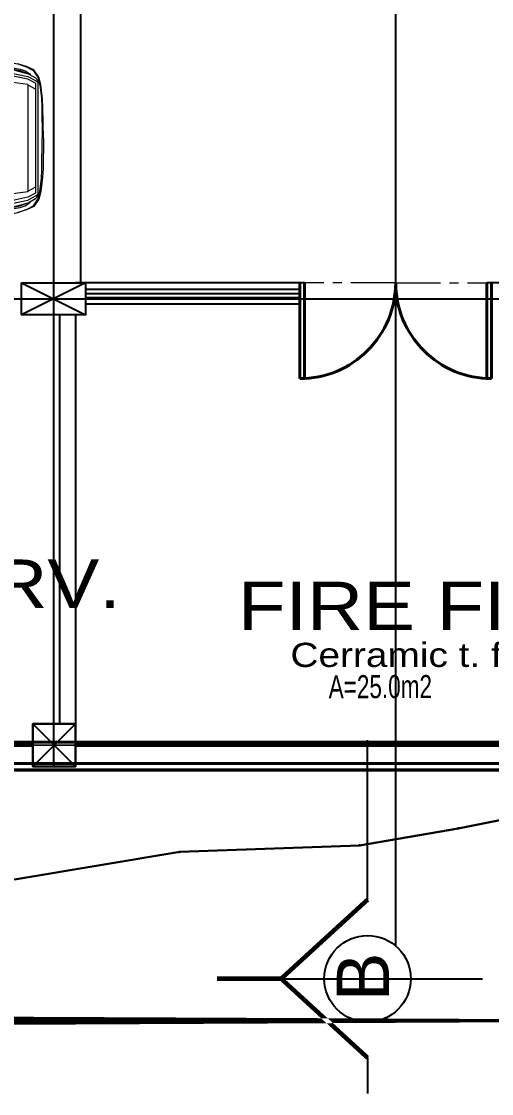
# Model space of a CAD drawing. Extents: x 285329 to 658348, y -83126 to -16980.
# Drawn here: x 313321 to 313761, y -37772 to -36767 of the extents above; entities that cross this region are included whole.
import ezdxf

# ---------------------------------------------------------------- set-up
doc = ezdxf.new("R2010")
doc.units = 0
doc.linetypes.add('CENTER', pattern=[50.79999999999998, 31.75, -6.349999999999998, 6.349999999999998, -6.349999999999998])
doc.layers.get('0').update_dxf_attribs({"linetype": 'CONTINUOUS'})
for name, color, linetype, lineweight in [('A-Axis', 1, 'CENTER', 9), ('A-Door', 5, 'CONTINUOUS', 15), ('A-text finishing', 6, 'CONTINUOUS', 13), ('A-text function', 30, 'CONTINUOUS', 20), ('excavation border', 5, 'CONTINUOUS', 30), ('FIGURES', 153, 'CONTINUOUS', 0), ('SECTION-ar', 131, 'CONTINUOUS', 40)]:
    doc.layers.add(name, color=color, linetype=linetype, lineweight=lineweight)
for name, color, linetype in [('AXIS', 1, 'CONTINUOUS'), ('COLUMN', 5, 'CONTINUOUS'), ('DIM', 3, 'CONTINUOUS'), ('FURNITURE', 4, 'CONTINUOUS'), ('HATCH', 8, 'CONTINUOUS'), ('TEXT', 3, 'CONTINUOUS'), ('WALL', 7, 'CONTINUOUS'), ('WALL1', 2, 'CONTINUOUS')]:
    doc.layers.add(name, color=color, linetype=linetype)
doc.styles.add('ARIAL', font='BOD_CB.TTF', dxfattribs={"width": 1.199999999999999})
doc.styles.get("Standard").update_dxf_attribs({"font": 'sanss___.ttf', "height": 15})

# ---------------------------------------------------------------- blocks, each defined once
blk = doc.blocks.new('XREF1$0$02PCAR09')
at = {"color": 0, "linetype": 'ByBlock'}
for p, q in [((-129.8620975318994, 35.70097895598234), (-133.5670771748684, 35.5814634836285)), ((-117.8764030187002, 35.70097895598234), (-129.8620975318994, 35.70097895598234)), ((-112.3274703737005, 35.34243253892082), (-117.8764030187002, 35.70097895598234)), ((-139.3891880423911, 33.77165775941323), (-143.264904074437, 30.04960447753655)), ((-138.1428124021296, 34.83022337169009), (-139.3891880423911, 33.77165775941323)), ((-136.0427548164836, 35.42780073345929), (-138.1428124021296, 34.83022337169009)), ((-133.5670771748684, 35.5814634836285), (-136.0427548164836, 35.42780073345929)), ((-109.8517927320853, 34.5911924269824), (-112.3274703737005, 35.34243253892082)), ((-108.4688279805623, 33.60092137033632), (-109.8517927320853, 34.5911924269824)), ((-107.7346615075316, 30.95450733964419), (-108.4688279805623, 33.60092137033632)), ((-51.28921127870444, 31.75696836830568), (-52.15996686299668, 31.22538604060483)), ((-48.84768091490456, 32.52528211915179), (-51.28921127870444, 31.75696836830568)), ((-47.0890961074124, 33.02041764747482), (-48.84768091490456, 32.52528211915179)), ((-44.85244941050485, 33.29359586999788), (-47.0890961074124, 33.02041764747482)), ((-42.25725629653579, 33.4472586201671), (-44.85244941050485, 33.29359586999788)), ((-32.74723942495178, 33.53262681470556), (-42.25725629653579, 33.4472586201671)), ((-27.18123314104443, 33.31066950890558), (-32.74723942495178, 33.53262681470556)), ((-24.96166008304456, 33.13993311982865), (-27.18123314104443, 33.31066950890558)), ((-22.98111796975238, 32.82554285593255), (-24.96166008304456, 33.13993311982865)), ((-22.12743602436781, 32.23503025772104), (-22.98111796975238, 32.82554285593255)), ((-21.22253316226019, 29.99838356081347), (-22.12743602436781, 32.23503025772104)), ((-143.264904074437, 30.04960447753655), (-157.0433306729438, 27.4202640857521)), ((-146.252790883283, 27.89832597516745), (-152.8090682238364, 26.42999302910601)), ((-136.160790045383, 30.06982751551053), (-146.252790883283, 27.89832597516745)), ((-103.175999919178, 28.82030247618276), (-114.7860743764081, 29.58861622702888)), ((-107.0004950345008, 30.42522453350577), (-107.7346615075316, 30.95450733964419)), ((-102.8003798632088, 29.7593526161058), (-107.0004950345008, 30.42522453350577)), ((-103.175999919178, 28.82030247618276), (-102.8003798632088, 29.7593526161058)), ((-58.20403503631938, 28.78615519836739), (-103.175999919178, 28.82030247618277)), ((-103.175999919178, 28.08613600315206), (-103.175999919178, 28.82030247618276)), ((-103.0564844468242, 26.70317125162907), (-103.175999919178, 28.08613600315206)), ((-56.22349292302719, 29.82764717173656), (-102.8003798632088, 29.7593526161058)), ((-58.20403503631938, 28.76908155945971), (-51.78434680702748, 28.54712425365972)), ((-52.63802875241204, 29.9471626440904), (-56.22349292302719, 29.82764717173656)), ((-52.15996686299668, 31.22538604060483), (-52.63802875241204, 29.9471626440904)), ((-51.78434680702748, 28.54712425365972), (-44.1524302152895, 28.13735691987513)), ((-44.1524302152895, 28.13735691987513), (-39.54254771021286, 27.93247325298283)), ((-19.65175838275259, 29.65691078265965), (-21.22253316226019, 29.99838356081347)), ((-12.48083004152228, 29.04225978198276), (-19.65175838275259, 29.77642625501349)), ((-12.78815554186073, 27.55685319701364), (-19.65175838275259, 29.65691078265965)), ((-13.04308359194108, 28.18086525074451), (-17.95794463294092, 29.54653034359681)), ((-10.58565307144118, 27.08833317646262), (-13.04308359194108, 28.18086525074451)), ((-10.1417415111686, 28.29101967004435), (-12.48083004152228, 29.04225978198276)), ((-8.775850398553308, 27.55685319701364), (-10.1417415111686, 28.29101967004435)), ((-164.7947627370356, 22.48598244142934), (-162.9849570128204, 25.21776466665994)), ((-162.8142206237435, 24.97873372195226), (-164.4191426810664, 22.48598244142934)), ((-160.8848994271743, 23.80065263732156), (-163.5996080134971, 22.31524605235243)), ((-162.9849570128204, 25.21776466665994), (-160.2873220654051, 26.49828758473677)), ((-160.4922057322974, 26.22510936221371), (-162.8142206237435, 24.97873372195226)), ((-159.7751128981744, 24.91043916632149), (-161.4995504278511, 23.7323580816908)), ((-149.3943404422981, 26.87390764070598), (-160.8848994271743, 23.80065263732156)), ((-151.8529444450057, 24.65433458270612), (-160.7653839548205, 22.81038158067547)), ((-157.0433306729438, 27.4202640857521), (-160.4922057322974, 26.22510936221371)), ((-160.2873220654051, 26.49828758473677), (-157.0433306729438, 27.4202640857521)), ((-159.7751128981744, 24.24456724892154), (-160.1662057515703, 23.99287382841922)), ((-157.9140862572361, 25.52509016699838), (-159.7751128981744, 24.91043916632149)), ((-157.9140862572361, 25.01288099976763), (-159.7751128981744, 24.24456724892154)), ((-152.8090682238364, 26.42999302910601), (-157.9140862572361, 25.52509016699838)), ((-153.8334865582979, 25.84948930624451), (-157.9140862572361, 25.01288099976763)), ((-153.4749401412363, 26.27633027893679), (-153.8334865582979, 25.84948930624451)), ((-149.513855914652, 24.91043916632149), (-151.8529444450057, 24.65433458270612)), ((-151.8529444450057, 23.66406352606003), (-149.513855914652, 24.03968358202924)), ((-145.4332562157138, 25.02995463867533), (-149.513855914652, 24.91043916632149)), ((-149.513855914652, 24.03968358202924), (-145.4332562157138, 24.53481911035228)), ((-147.0381782730368, 27.13001222432135), (-149.3943404422981, 26.87390764070598)), ((-145.4332562157138, 26.51536122364446), (-147.0381782730368, 27.13001222432135)), ((-141.7282765727448, 20.71032399502945), (-145.4332562157138, 26.51536122364446)), ((-145.4332562157138, 25.02995463867533), (-141.7282765727448, 20.72739763393714)), ((-145.4332562157138, 24.53481911035228), (-145.4332562157138, 25.02995463867533)), ((-142.3941484901448, 24.02260994312154), (-143.8454077972985, 23.95431538749078)), ((-124.8595213319459, 23.3396643868139), (-121.5813826616692, 24.14319423246711)), ((-124.688784942869, 23.22014891446006), (-121.5984563005768, 24.00660512120558)), ((-121.5984563005768, 24.00660512120558), (-113.4372569027005, 24.57003520515939)), ((-121.5813826616692, 24.14319423246711), (-113.4372569027005, 24.68955067751323)), ((-113.4372569027005, 24.68955067751323), (-102.680864390855, 25.08117555539842)), ((-113.4372569027005, 24.57003520515939), (-102.680864390855, 24.96166008304457)), ((-104.9004374488548, 20.0273784387218), (-102.902821696655, 24.96166008304457)), ((-104.2174918925472, 19.99323116090641), (-102.1686552236243, 24.96166008304457)), ((-101.4515623895012, 24.96166008304457), (-103.4662517806088, 19.97615752199872)), ((-102.680864390855, 25.43972197245992), (-103.0564844468242, 26.70317125162907)), ((-67.0994009072265, 25.43972197245992), (-102.680864390855, 25.06410191649071)), ((-102.680864390855, 25.08117555539842), (-102.680864390855, 25.43972197245992)), ((-102.680864390855, 24.94458644413687), (-67.64575735227261, 25.32020650010608)), ((-102.680864390855, 25.06410191649071), (-102.680864390855, 24.94458644413687)), ((-77.44602608528737, 20.65910307830638), (-68.24333471404182, 24.8762918885061)), ((-67.38965276865726, 24.8933655274138), (-76.5923441399028, 20.65910307830638)), ((-76.16550316721053, 20.52251396704484), (-66.86036996251882, 24.77385005505996)), ((-66.39938171201115, 24.24456724892154), (-75.65329399997981, 20.0273784387218)), ((-66.41645535091885, 25.20069102775224), (-67.38965276865726, 24.8933655274138)), ((-67.0994009072265, 25.45679561136761), (-66.10912985058043, 26.89098127961367)), ((-67.0994009072265, 25.54216380590607), (-67.0994009072265, 25.54216380590606)), ((-64.81153329359587, 24.72262913833689), (-67.0994009072265, 25.45679561136761)), ((-66.86036996251882, 24.77385005505996), (-65.78473071133428, 24.80799733287535)), ((-65.13593243284201, 24.15919905438308), (-66.39938171201115, 24.24456724892154)), ((-58.3235505086732, 27.06171766869058), (-66.10912985058043, 26.89098127961367)), ((-65.78473071133428, 24.80799733287535), (-64.81153329359587, 24.72262913833689)), ((-64.12858773728823, 23.28844347009083), (-65.13593243284201, 24.15919905438308)), ((-62.4041502076114, 22.48598244142934), (-63.88955679258056, 24.21041997110615)), ((-48.19888263641233, 26.6348766959983), (-58.3235505086732, 27.06171766869058)), ((-44.1524302152895, 26.41291939019832), (-48.19888263641233, 26.6348766959983)), ((-35.59853712253622, 25.95193113969065), (-44.1524302152895, 26.41291939019832)), ((-26.32755119565986, 25.45679561136761), (-35.59853712253622, 25.95193113969065)), ((-28.02619871649039, 27.35217620931952), (-18.28586727013732, 26.44706666801371)), ((-21.41034319024481, 25.08117555539842), (-26.32755119565986, 25.45679561136761)), ((-16.03214693432206, 24.72262913833689), (-21.41034319024481, 25.08117555539842)), ((-18.28586727013732, 26.44706666801371), (-15.87848418415283, 26.19096208439833)), ((-15.87848418415283, 26.19096208439833), (-16.03214693432206, 24.72262913833689)), ((-14.22234121010679, 22.91282341412162), (-14.11989937666064, 24.14212541547539)), ((-14.11989937666064, 24.14212541547539), (-13.76135295959914, 25.40557469464455)), ((-13.76135295959914, 25.40557469464455), (-13.28329107018378, 26.2592566400291)), ((-13.28329107018378, 26.2592566400291), (-12.6686400695069, 26.54950850145985)), ((-10.26125698352243, 26.19096208439833), (-12.78815554186073, 27.55685319701364)), ((-12.6686400695069, 26.54950850145985), (-11.49055898487619, 26.19096208439833)), ((-12.31009365244537, 22.86160249739856), (-12.22472545790693, 24.26164088782923)), ((-12.22472545790693, 24.26164088782923), (-12.0710627077377, 25.21776466665994)), ((-12.22472545790693, 24.26164088782923), (-12.03691542992231, 22.86160249739856)), ((-12.0710627077377, 25.21776466665994), (-11.81495812412232, 25.93485750078297)), ((-11.81495812412232, 25.93485750078297), (-11.49055898487619, 26.19096208439833)), ((-11.49055898487619, 26.19096208439833), (-11.18323348453777, 25.93485750078297)), ((-11.18323348453777, 25.93485750078297), (-10.92712890092239, 25.21776466665994)), ((-10.92712890092239, 25.21776466665994), (-10.7393188729378, 24.1250517765677)), ((-10.7393188729378, 24.1250517765677), (-10.68809795621472, 22.86160249739856)), ((-9.425199770093963, 26.13236761146603), (-10.58565307144118, 27.08833317646262)), ((-8.895365870907137, 23.62991624824465), (-10.26125698352243, 26.19096208439833)), ((-6.899507290691267, 21.07940676791251), (-9.425199770093963, 26.13236761146603)), ((-5.941626339876557, 24.09090449875231), (-8.775850398553308, 27.55685319701364)), ((-4.268409726922802, 21.13716496772174), (-5.941626339876557, 24.09090449875231)), ((-165.5630764878817, 19.68590566056797), (-164.7947627370356, 22.48598244142934)), ((-164.4191426810664, 22.48598244142934), (-165.1874564319125, 19.68590566056797)), ((-163.5996080134971, 22.31524605235243), (-164.5898790701433, 21.2054595233525)), ((-163.5996080134971, 21.32497499570633), (-164.5898790701433, 20.71032399502945)), ((-164.5898790701433, -21.2054595233525), (-164.5898790701433, 21.2054595233525)), ((-160.7653839548205, 22.81038158067547), (-163.5996080134971, 21.32497499570633)), ((-163.5996080134971, 20.33470393906024), (-160.7653839548205, 21.82011052402938)), ((-163.5996080134971, 20.33470393906024), (-163.5996080134971, -20.33470393906024)), ((-161.4995504278511, 23.7323580816908), (-161.7379082183368, 23.33391197800628)), ((-160.7653839548205, 21.82011052402938), (-151.8529444450057, 23.66406352606003)), ((-160.7653839548205, 19.8224947718295), (-151.613913500298, 21.06887041209096)), ((-160.7653839548205, 19.8224947718295), (-160.7653839548205, -19.8224947718295)), ((-151.613913500298, 21.06887041209096), (-151.613913500298, -21.06887041209096)), ((-151.613913500298, 21.06887041209096), (-145.4332562157138, 21.06887041209096)), ((-149.2577513310366, 21.06887041209096), (-149.2577513310366, -21.1883858844448)), ((-145.4332562157138, -21.06887041209096), (-145.4332562157138, 21.06887041209096)), ((-137.7671923461605, 19.95908388309103), (-142.3941484901448, 19.75420021619873)), ((-132.3377751735147, 20.0273784387218), (-137.7671923461605, 19.95908388309103)), ((-126.0376024165766, 20.09567299435257), (-132.3377751735147, 20.0273784387218)), ((-115.7763454330541, 20.11274663326025), (-126.0376024165766, 20.09567299435257)), ((-125.4229514158997, 22.45183516361395), (-125.3717304991766, 22.96404433084469)), ((-125.0814786377459, 22.11036238546013), (-125.4229514158997, 22.45183516361395)), ((-125.3717304991766, 22.96404433084469), (-124.8595213319459, 23.3396643868139)), ((-125.1497731933766, 22.43476152470627), (-125.1326995544689, 22.84452885849086)), ((-124.8936686097613, 22.11036238546013), (-125.1497731933766, 22.43476152470627)), ((-125.1326995544689, 22.84452885849086), (-124.688784942869, 23.22014891446006)), ((-124.0058393865613, 21.73474232949093), (-125.0814786377459, 22.11036238546013)), ((-123.8351029974844, 21.73474232949093), (-124.8936686097613, 22.11036238546013)), ((-121.6155299394845, 21.3761959124294), (-124.0058393865613, 21.73474232949093)), ((-121.6155299394845, 21.3761959124294), (-123.8351029974844, 21.73474232949093)), ((-118.217875796854, 21.03472313427559), (-121.6155299394845, 21.3761959124294)), ((-112.190881262439, 20.50544032813716), (-118.217875796854, 21.03472313427559)), ((-108.3663861471162, 19.86853066330364), (-115.7763454330541, 20.11274663326025)), ((-108.3663861471162, 20.23226210561409), (-112.190881262439, 20.50544032813716)), ((-104.2174918925472, 19.99323116090641), (-108.3663861471162, 20.23226210561409)), ((-104.2687128092703, 19.72996011643232), (-108.3663861471162, 19.86853066330364)), ((-99.52224119293213, 19.83956841073719), (-104.2174918925472, 19.99323116090641)), ((-87.10970570704062, 19.87371568855257), (-99.52224119293213, 19.83956841073719)), ((-82.8583696190255, 19.87371568855257), (-87.10970570704062, 19.87371568855257)), ((-79.66559914328724, 19.97615752199872), (-82.8583696190255, 19.87371568855257)), ((-79.62576860625475, 19.86461680765525), (-82.8583696190255, 19.71654903557417)), ((-79.66559914328724, 19.95908388309103), (-78.74362264227192, 20.19811482779871)), ((-77.88994069688734, 20.19811482779871), (-79.62576860625475, 19.86461680765525)), ((-78.74362264227192, 20.19811482779871), (-77.44602608528737, 20.65910307830638)), ((-77.20699514057969, 20.43714577250639), (-77.88994069688734, 20.19811482779871)), ((-76.5923441399028, 20.65910307830638), (-77.20699514057969, 20.43714577250639)), ((-76.95089055696434, 19.51516927149105), (-76.71185961225665, 20.24933574452179)), ((-76.71185961225665, 20.24933574452179), (-76.16550316721053, 20.52251396704484)), ((-75.65329399997981, 20.0273784387218), (-76.21672408393363, 19.68590566056797)), ((-60.21872442742694, 16.81753432407585), (-63.5993049311498, 22.48598244142934)), ((-58.97234878716549, 16.81753432407585), (-62.4041502076114, 22.48598244142934)), ((-57.12839578513483, 22.11036238546013), (-54.53320267116577, 16.80046068516816)), ((-48.19888263641233, 21.63230049604479), (-57.12839578513483, 22.11036238546013)), ((-39.78157865492054, 20.84691310629098), (-48.19888263641233, 21.63230049604479)), ((-39.78157865492054, 21.75181596839861), (-44.11828293747411, 22.11036238546013)), ((-35.59853712253622, 21.46156410696786), (-39.78157865492054, 21.75181596839861)), ((-35.59853712253622, 20.36885121687562), (-39.78157865492054, 20.84691310629098)), ((-31.38134831233648, 21.2054595233525), (-35.59853712253622, 21.46156410696786)), ((-28.20565147550591, 19.37858016022953), (-35.59853712253622, 20.36885121687562)), ((-33.48140589798248, 20.69325035612176), (-27.45441136356749, 19.99323116090642)), ((-26.78853944616754, 20.88106038410638), (-31.38134831233648, 21.2054595233525)), ((-27.45441136356749, 19.99323116090642), (-23.35673802572159, 19.49809563258338)), ((-22.1957305799986, 20.45421941141409), (-26.78853944616754, 20.88106038410638)), ((-18.20049907559885, 20.0615257165372), (-22.1957305799986, 20.45421941141409)), ((-15.99799965650669, 19.87371568855258), (-18.20049907559885, 20.0615257165372)), ((-14.88821312750674, 18.50782457593728), (-15.99799965650669, 19.87371568855258)), ((-14.11989937666064, 21.68352141276785), (-14.22234121010679, 22.91282341412162)), ((-13.76135295959914, 20.43714577250639), (-14.11989937666064, 21.68352141276785)), ((-13.28329107018378, 19.6517583827526), (-13.76135295959914, 20.43714577250639)), ((-12.24179909681461, 21.56400594041401), (-12.31009365244537, 22.86160249739856)), ((-12.03691542992231, 22.86160249739856), (-12.24179909681461, 21.56400594041401)), ((-12.0710627077377, 20.57373488376792), (-12.24179909681461, 21.58107957932171)), ((-11.81495812412232, 19.83956841073719), (-12.0710627077377, 20.57373488376792)), ((-11.49055898487619, 19.60053746602952), (-11.81495812412232, 19.83956841073719)), ((-11.18323348453777, 19.8054211329218), (-11.49055898487619, 19.60053746602952)), ((-10.92712890092239, 20.50544032813716), (-11.18323348453777, 19.8054211329218)), ((-10.7393188729378, 21.58107957932171), (-10.92712890092239, 20.50544032813716)), ((-10.68809795621472, 22.86160249739856), (-10.7393188729378, 21.58107957932171)), ((-7.905094814261051, 21.15423860662943), (-8.895365870907137, 23.62991624824465)), ((-6.556277340553434, 16.32239879575281), (-7.905094814261051, 21.15423860662943)), ((-5.566006283907346, 16.32239879575281), (-6.899507290691267, 21.07940676791251)), ((-2.168352141276792, 16.30532515684511), (-4.268409726922802, 21.13716496772174)), ((-166.211874766374, 14.44429851590677), (-165.5630764878817, 19.68590566056797)), ((-165.1874564319125, 19.68590566056797), (-165.8021074325894, 14.81991857187598)), ((-163.5996080134971, 18.04683632542962), (-160.8848994271743, 19.53224291039876)), ((-138.1428124021296, 17.05656526878352), (-142.377074851237, 17.26144893567582)), ((-141.7282765727448, 17.26144893567582), (-141.7282765727448, -17.15578437787134)), ((-138.6550215693604, 3.8e-15), (-138.5696533748219, 15.89555782306053)), ((-138.5696533748219, 15.89555782306053), (-138.1428124021296, 17.05656526878352)), ((-137.903781457422, 15.89555782306053), (-138.0403705686835, 8.28071487023023)), ((-137.5110877625451, 16.57850337936817), (-137.903781457422, 15.89555782306053)), ((-136.9818049564067, 17.00534435206044), (-137.5110877625451, 16.57850337936817)), ((-137.4769404847297, 15.77604235070668), (-137.0842467898528, 16.44191426810665)), ((-137.0842467898528, 16.44191426810665), (-136.5549639837144, 16.78365285606781)), ((-128.5474273360072, 17.51755351929119), (-136.9818049564067, 17.00534435206044)), ((-136.5549639837144, 16.78365285606781), (-115.947081822131, 17.82487901962962)), ((-115.7592717941464, 17.94439449198347), (-128.5474273360072, 17.51755351929119)), ((-115.947081822131, 17.82487901962962), (-113.7275087641312, 17.36389076912197)), ((-113.5567723750543, 17.48340624147581), (-115.7592717941464, 17.94439449198347)), ((-113.7275087641312, 17.36389076912197), (-113.351888708162, 15.9467787397836)), ((-113.1982259579928, 16.06629421213743), (-113.5567723750543, 17.48340624147581)), ((-113.403109624885, -0.0170736389076931), (-113.1982259579928, 16.06629421213743)), ((-113.351888708162, 15.9467787397836), (-113.403109624885, 0.0170736389076931)), ((-99.5563884707475, 19.65175838275259), (-104.2687128092703, 19.72996011643232)), ((-87.10970570704062, 19.64458221481232), (-99.5563884707475, 19.65175838275259)), ((-82.8583696190255, 19.71654903557417), (-87.10970570704062, 19.64458221481232)), ((-76.72893325116434, 18.37123546467575), (-76.95089055696434, 19.51516927149105)), ((-76.42160775082591, 16.81753432407585), (-76.72893325116434, 18.37123546467575)), ((-76.21672408393363, 19.68590566056797), (-76.43868138973359, 19.241991048968)), ((-76.43868138973359, 19.241991048968), (-76.14842952830286, 18.21757271450653)), ((-76.09720861157977, 14.06867845993756), (-76.42160775082591, 16.81753432407585)), ((-76.14842952830286, 18.21757271450653), (-75.92647222250287, 16.81753432407585)), ((-75.92647222250287, 16.81753432407585), (-75.72158855561057, 13.98331026539911)), ((-60.21872442742694, 16.81753432407585), (-60.21872442742694, 16.81753432407585)), ((-57.99915136942708, 10.14174151116859), (-60.21872442742694, 16.81753432407585)), ((-56.75277572916563, 10.14174151116859), (-58.97234878716549, 16.81753432407585)), ((-54.53320267116577, 16.80046068516816), (-52.55266055787358, 10.14174151116859)), ((-24.62018730489074, 18.78100279846034), (-28.20565147550591, 19.37858016022953)), ((-17.00534435206046, 17.60292171382965), (-24.62018730489074, 18.78100279846034)), ((-23.35673802572159, 19.49809563258338), (-19.12247557661418, 18.96881282644495)), ((-19.12247557661418, 18.96881282644495), (-14.88821312750674, 18.50782457593728)), ((-13.94916298758373, 17.1077861855066), (-17.00534435206046, 17.60292171382965)), ((-6.556277340553434, 16.32239879575281), (-13.94916298758373, 17.1077861855066)), ((-12.6686400695069, 19.32735924350646), (-13.28329107018378, 19.6517583827526)), ((-11.49055898487619, 19.60053746602952), (-12.6686400695069, 19.32735924350646)), ((-5.258680783568892, 11.13201256781467), (-6.556277340553434, 16.32239879575281)), ((-4.268409726922802, 11.13201256781467), (-5.566006283907346, 16.32239879575281)), ((-0.8707555842922545, 11.13201256781467), (-2.168352141276792, 16.30532515684511)), ((-166.3484638776355, 11.21738076235313), (-166.211874766374, 14.44429851590677)), ((-165.8021074325894, 14.81991857187598), (-165.9386965438509, 11.59300081832234)), ((-137.5623086792681, 8.161199397876397), (-137.4769404847297, 15.77604235070668)), ((-76.09720861157977, 14.06867845993756), (-75.73866219451826, 7.153854702322628)), ((-75.72158855561057, 13.98331026539911), (-75.43133669417979, 7.153854702322628)), ((-166.5704211834355, 0.0170736389076931), (-166.3484638776355, 11.21738076235313)), ((-165.9386965438509, 11.59300081832234), (-166.0752856551125, -3.8e-15)), ((-138.0403705686835, 8.28071487023023), (-138.0403705686835, 3.8e-15)), ((-137.5623086792681, -3.8e-15), (-137.5623086792681, 8.161199397876397)), ((-57.12839578513483, 6.180657284584223), (-57.99915136942708, 10.14174151116859)), ((-55.89909378378107, 6.180657284584223), (-56.75277572916563, 10.14174151116859)), ((-52.55266055787358, 10.14174151116859), (-44.11828293747411, 10.09052059444551)), ((-52.55266055787358, 10.14174151116859), (-51.920935918289, 6.180657284584223)), ((-44.11828293747411, 10.09052059444551), (-35.59853712253622, 10.09052059444551)), ((-4.69525069961509, 6.19773092349192), (-5.258680783568892, 11.13201256781467)), ((-3.704979642969004, 6.19773092349192), (-4.268409726922802, 11.13201256781467)), ((-0.3073255003384538, 6.180657284584223), (-0.8707555842922545, 11.13201256781467)), ((-75.73866219451826, 7.153854702322628), (-75.7728094723336, 3.8e-15)), ((-75.43133669417979, 7.153854702322628), (-75.39718941636444, 3.8e-15)), ((-56.88936484042717, 3.8e-15), (-57.12839578513483, 6.180657284584223)), ((-55.64298920016568, 3.8e-15), (-55.89909378378107, 6.180657284584223)), ((-51.920935918289, 6.180657284584223), (-51.68190497358133, 3.8e-15)), ((-4.387925199276668, 3.8e-15), (-4.69525069961509, 6.19773092349192)), ((-3.397654142630548, 3.8e-15), (-3.704979642969004, 6.19773092349192)), ((0, 3.8e-15), (-0.3073255003384538, 6.180657284584223)), ((-165.9386965438509, -11.59300081832234), (-166.0752856551125, 7.5e-15)), ((-138.6550215693604, 0), (-138.5696533748219, -15.89555782306052)), ((-138.0403705686835, -8.28071487023023), (-138.0403705686835, 0)), ((-137.5623086792681, 7.5e-15), (-137.5623086792681, -8.161199397876397)), ((-113.403109624885, 0.0170736389076969), (-113.1982259579928, -16.06629421213743)), ((-75.73866219451826, -7.153854702322621), (-75.7728094723336, 0)), ((-75.43133669417979, -7.153854702322621), (-75.39718941636444, 0)), ((-56.88936484042717, 0), (-57.12839578513483, -6.180657284584223)), ((-55.64298920016568, 0), (-55.89909378378107, -6.180657284584223)), ((-51.920935918289, -6.180657284584223), (-51.68190497358133, 0)), ((-4.387925199276668, 0), (-4.69525069961509, -6.19773092349192)), ((-3.397654142630548, 0), (-3.704979642969004, -6.19773092349192)), ((0, 0), (-0.3073255003384538, -6.180657284584223)), ((-166.5704211834355, -0.0170736389076893), (-166.3484638776355, -11.21738076235313)), ((-113.351888708162, -15.9467787397836), (-113.403109624885, -0.0170736389076893)), ((-76.09720861157977, -14.06867845993756), (-75.73866219451826, -7.153854702322621)), ((-75.72158855561057, -13.9833102653991), (-75.43133669417979, -7.153854702322621)), ((-57.12839578513483, -6.180657284584223), (-57.99915136942708, -10.14174151116859)), ((-55.89909378378107, -6.180657284584223), (-56.75277572916563, -10.14174151116859)), ((-52.55266055787358, -10.14174151116859), (-51.920935918289, -6.180657284584223)), ((-4.69525069961509, -6.19773092349192), (-5.258680783568892, -11.13201256781467)), ((-3.704979642969004, -6.19773092349192), (-4.268409726922802, -11.13201256781467)), ((-0.3073255003384538, -6.180657284584223), (-0.8707555842922545, -11.13201256781467)), ((-166.3484638776355, -11.21738076235313), (-166.211874766374, -14.44429851590677)), ((-165.8021074325894, -14.81991857187597), (-165.9386965438509, -11.59300081832234)), ((-137.903781457422, -15.89555782306052), (-138.0403705686835, -8.28071487023023)), ((-137.5623086792681, -8.161199397876397), (-137.4769404847297, -15.77604235070668)), ((-57.99915136942708, -10.14174151116859), (-60.21872442742694, -16.81753432407585)), ((-56.75277572916563, -10.14174151116859), (-58.97234878716549, -16.81753432407585)), ((-54.53320267116577, -16.80046068516816), (-52.55266055787358, -10.14174151116859)), ((-52.55266055787358, -10.14174151116859), (-44.11828293747411, -10.09052059444551)), ((-44.11828293747411, -10.09052059444551), (-35.59853712253622, -10.09052059444551)), ((-5.258680783568892, -11.13201256781467), (-6.556277340553434, -16.32239879575281)), ((-4.268409726922802, -11.13201256781467), (-5.566006283907346, -16.32239879575281)), ((-0.8707555842922545, -11.13201256781467), (-2.168352141276792, -16.30532515684511)), ((-166.211874766374, -14.44429851590677), (-165.5630764878817, -19.68590566056797)), ((-165.1874564319125, -19.68590566056797), (-165.8021074325894, -14.81991857187597)), ((-137.4769404847297, -15.77604235070668), (-137.0842467898528, -16.44191426810665)), ((-76.09720861157977, -14.06867845993756), (-76.42160775082591, -16.81753432407585)), ((-75.92647222250287, -16.81753432407585), (-75.72158855561057, -13.9833102653991)), ((-165.5630764878817, -19.68590566056797), (-164.7947627370356, -22.48598244142934)), ((-164.4191426810664, -22.48598244142934), (-165.1874564319125, -19.68590566056797)), ((-163.5996080134971, -18.04683632542962), (-160.8848994271743, -19.53224291039876)), ((-137.7671923461605, -19.95908388309103), (-142.3941484901448, -19.75420021619873)), ((-138.1428124021296, -17.05656526878352), (-142.377074851237, -17.26144893567582)), ((-138.5696533748219, -15.89555782306052), (-138.1428124021296, -17.05656526878352)), ((-137.5110877625451, -16.57850337936817), (-137.903781457422, -15.89555782306052)), ((-136.9818049564067, -17.00534435206044), (-137.5110877625451, -16.57850337936817)), ((-137.0842467898528, -16.44191426810665), (-136.5549639837144, -16.78365285606781)), ((-128.5474273360072, -17.51755351929119), (-136.9818049564067, -17.00534435206044)), ((-136.5549639837144, -16.78365285606781), (-115.947081822131, -17.82487901962962)), ((-115.7592717941464, -17.94439449198347), (-128.5474273360072, -17.51755351929119)), ((-115.947081822131, -17.82487901962962), (-113.7275087641312, -17.36389076912197)), ((-113.5567723750543, -17.48340624147581), (-115.7592717941464, -17.94439449198347)), ((-113.7275087641312, -17.36389076912197), (-113.351888708162, -15.9467787397836)), ((-113.1982259579928, -16.06629421213743), (-113.5567723750543, -17.48340624147581)), ((-104.2687128092703, -19.72996011643232), (-108.3663861471162, -19.86853066330364)), ((-99.5563884707475, -19.65175838275259), (-104.2687128092703, -19.72996011643232)), ((-87.10970570704062, -19.64458221481232), (-99.5563884707475, -19.65175838275259)), ((-82.8583696190255, -19.71654903557417), (-87.10970570704062, -19.64458221481232)), ((-79.62576860625475, -19.86461680765525), (-82.8583696190255, -19.71654903557417)), ((-76.72893325116434, -18.37123546467575), (-76.95089055696434, -19.51516927149105)), ((-76.95089055696434, -19.51516927149105), (-76.71185961225665, -20.24933574452179)), ((-76.42160775082591, -16.81753432407585), (-76.72893325116434, -18.37123546467575)), ((-76.43868138973359, -19.241991048968), (-76.14842952830286, -18.21757271450653)), ((-76.21672408393363, -19.68590566056797), (-76.43868138973359, -19.241991048968)), ((-75.65329399997981, -20.0273784387218), (-76.21672408393363, -19.68590566056797)), ((-76.14842952830286, -18.21757271450653), (-75.92647222250287, -16.81753432407585)), ((-60.21872442742694, -16.81753432407585), (-63.5993049311498, -22.48598244142934)), ((-58.97234878716549, -16.81753432407585), (-62.4041502076114, -22.48598244142934)), ((-60.21872442742694, -16.81753432407585), (-60.21872442742694, -16.81753432407585)), ((-57.12839578513483, -22.11036238546013), (-54.53320267116577, -16.80046068516816)), ((-28.20565147550591, -19.37858016022953), (-35.59853712253622, -20.36885121687562)), ((-24.62018730489074, -18.78100279846034), (-28.20565147550591, -19.37858016022953)), ((-27.45441136356749, -19.99323116090642), (-23.35673802572159, -19.49809563258338)), ((-17.00534435206046, -17.60292171382965), (-24.62018730489074, -18.78100279846034)), ((-23.35673802572159, -19.49809563258338), (-19.12247557661418, -18.96881282644495)), ((-19.12247557661418, -18.96881282644495), (-14.88821312750674, -18.50782457593728)), ((-13.94916298758373, -17.1077861855066), (-17.00534435206046, -17.60292171382965)), ((-14.88821312750674, -18.50782457593728), (-15.99799965650669, -19.87371568855258)), ((-6.556277340553434, -16.32239879575281), (-13.94916298758373, -17.1077861855066)), ((-13.28329107018378, -19.6517583827526), (-13.76135295959914, -20.43714577250639)), ((-12.6686400695069, -19.32735924350646), (-13.28329107018378, -19.6517583827526)), ((-11.49055898487619, -19.60053746602952), (-12.6686400695069, -19.32735924350646)), ((-11.49055898487619, -19.60053746602952), (-11.81495812412232, -19.83956841073719)), ((-11.18323348453777, -19.8054211329218), (-11.49055898487619, -19.60053746602952)), ((-6.556277340553434, -16.32239879575281), (-7.905094814261051, -21.15423860662943)), ((-5.566006283907346, -16.32239879575281), (-6.899507290691267, -21.07940676791251)), ((-2.168352141276792, -16.30532515684511), (-4.268409726922802, -21.13716496772174)), ((-164.7947627370356, -22.48598244142934), (-162.9849570128204, -25.21776466665994)), ((-163.5996080134971, -21.32497499570633), (-164.5898790701433, -20.71032399502945)), ((-163.5996080134971, -22.31524605235243), (-164.5898790701433, -21.2054595233525)), ((-162.8142206237435, -24.97873372195226), (-164.4191426810664, -22.48598244142934)), ((-163.5996080134971, -20.33470393906024), (-160.7653839548205, -21.82011052402938)), ((-160.7653839548205, -22.81038158067547), (-163.5996080134971, -21.32497499570633)), ((-160.8848994271743, -23.80065263732156), (-163.5996080134971, -22.31524605235243)), ((-161.4995504278511, -23.7323580816908), (-161.7379082183368, -23.33391197800628)), ((-159.7751128981744, -24.91043916632149), (-161.4995504278511, -23.7323580816908)), ((-160.7653839548205, -19.8224947718295), (-151.613913500298, -21.06887041209096)), ((-160.7653839548205, -21.82011052402938), (-151.8529444450057, -23.66406352606003)), ((-151.8529444450057, -24.65433458270612), (-160.7653839548205, -22.81038158067547)), ((-151.8529444450057, -23.66406352606003), (-149.513855914652, -24.03968358202924)), ((-151.613913500298, -21.06887041209096), (-145.4332562157138, -21.06887041209096)), ((-141.7282765727448, -20.71032399502945), (-145.4332562157138, -26.51536122364446)), ((-145.4332562157138, -25.02995463867533), (-141.7282765727448, -20.72739763393714)), ((-132.3377751735147, -20.0273784387218), (-137.7671923461605, -19.95908388309103)), ((-126.0376024165766, -20.09567299435257), (-132.3377751735147, -20.0273784387218)), ((-115.7763454330541, -20.11274663326025), (-126.0376024165766, -20.09567299435257)), ((-125.0814786377459, -22.11036238546013), (-125.4229514158997, -22.45183516361395)), ((-125.4229514158997, -22.45183516361395), (-125.3717304991766, -22.96404433084469)), ((-125.3717304991766, -22.96404433084469), (-124.8595213319459, -23.3396643868139)), ((-124.8936686097613, -22.11036238546013), (-125.1497731933766, -22.43476152470627)), ((-125.1497731933766, -22.43476152470627), (-125.1326995544689, -22.84452885849086)), ((-125.1326995544689, -22.84452885849086), (-124.688784942869, -23.22014891446006)), ((-124.0058393865613, -21.73474232949093), (-125.0814786377459, -22.11036238546013)), ((-123.8351029974844, -21.73474232949093), (-124.8936686097613, -22.11036238546013)), ((-124.8595213319459, -23.3396643868139), (-121.5813826616692, -24.14319423246711)), ((-124.688784942869, -23.22014891446006), (-121.5984563005768, -24.00660512120558)), ((-121.6155299394845, -21.3761959124294), (-124.0058393865613, -21.73474232949093)), ((-121.6155299394845, -21.3761959124294), (-123.8351029974844, -21.73474232949093)), ((-118.217875796854, -21.03472313427559), (-121.6155299394845, -21.3761959124294)), ((-112.190881262439, -20.50544032813716), (-118.217875796854, -21.03472313427559)), ((-108.3663861471162, -19.86853066330364), (-115.7763454330541, -20.11274663326025)), ((-108.3663861471162, -20.23226210561409), (-112.190881262439, -20.50544032813716)), ((-104.2174918925472, -19.99323116090641), (-108.3663861471162, -20.23226210561409)), ((-104.9004374488548, -20.0273784387218), (-102.902821696655, -24.96166008304457)), ((-99.52224119293213, -19.83956841073719), (-104.2174918925472, -19.99323116090641)), ((-104.2174918925472, -19.99323116090641), (-102.1686552236243, -24.96166008304457)), ((-101.4515623895012, -24.96166008304457), (-103.4662517806088, -19.97615752199872)), ((-87.10970570704062, -19.87371568855257), (-99.52224119293213, -19.83956841073719)), ((-82.8583696190255, -19.87371568855257), (-87.10970570704062, -19.87371568855257)), ((-79.66559914328724, -19.97615752199872), (-82.8583696190255, -19.87371568855257)), ((-79.66559914328724, -19.95908388309103), (-78.74362264227192, -20.19811482779871)), ((-77.88994069688734, -20.19811482779871), (-79.62576860625475, -19.86461680765525)), ((-78.74362264227192, -20.19811482779871), (-77.44602608528737, -20.65910307830638)), ((-77.20699514057969, -20.43714577250639), (-77.88994069688734, -20.19811482779871)), ((-77.44602608528737, -20.65910307830638), (-68.24333471404182, -24.8762918885061)), ((-76.5923441399028, -20.65910307830638), (-77.20699514057969, -20.43714577250639)), ((-76.71185961225665, -20.24933574452179), (-76.16550316721053, -20.52251396704484)), ((-67.38965276865726, -24.8933655274138), (-76.5923441399028, -20.65910307830638)), ((-76.16550316721053, -20.52251396704484), (-66.86036996251882, -24.77385005505996)), ((-66.39938171201115, -24.24456724892154), (-75.65329399997981, -20.0273784387218)), ((-64.12858773728823, -23.28844347009083), (-65.13593243284201, -24.15919905438308)), ((-62.4041502076114, -22.48598244142934), (-63.88955679258056, -24.21041997110615)), ((-48.19888263641233, -21.63230049604479), (-57.12839578513483, -22.11036238546013)), ((-39.78157865492054, -20.84691310629098), (-48.19888263641233, -21.63230049604479)), ((-39.78157865492054, -21.75181596839861), (-44.11828293747411, -22.11036238546013)), ((-35.59853712253622, -20.36885121687562), (-39.78157865492054, -20.84691310629098)), ((-35.59853712253622, -21.46156410696786), (-39.78157865492054, -21.75181596839861)), ((-31.38134831233648, -21.2054595233525), (-35.59853712253622, -21.46156410696786)), ((-33.48140589798248, -20.69325035612176), (-27.45441136356749, -19.99323116090642)), ((-26.78853944616754, -20.88106038410638), (-31.38134831233648, -21.2054595233525)), ((-22.1957305799986, -20.45421941141409), (-26.78853944616754, -20.88106038410638)), ((-18.20049907559885, -20.0615257165372), (-22.1957305799986, -20.45421941141409)), ((-15.99799965650669, -19.87371568855258), (-18.20049907559885, -20.0615257165372)), ((-14.11989937666064, -21.68352141276785), (-14.22234121010679, -22.91282341412162)), ((-14.22234121010679, -22.91282341412162), (-14.11989937666064, -24.14212541547539)), ((-13.76135295959914, -20.43714577250639), (-14.11989937666064, -21.68352141276785)), ((-12.24179909681461, -21.56400594041401), (-12.31009365244537, -22.86160249739856)), ((-12.31009365244537, -22.86160249739856), (-12.22472545790693, -24.26164088782923)), ((-12.0710627077377, -20.57373488376792), (-12.24179909681461, -21.58107957932171)), ((-12.03691542992231, -22.86160249739856), (-12.24179909681461, -21.56400594041401)), ((-12.22472545790693, -24.26164088782923), (-12.03691542992231, -22.86160249739856)), ((-11.81495812412232, -19.83956841073719), (-12.0710627077377, -20.57373488376792)), ((-10.92712890092239, -20.50544032813716), (-11.18323348453777, -19.8054211329218)), ((-10.7393188729378, -21.58107957932171), (-10.92712890092239, -20.50544032813716)), ((-10.68809795621472, -22.86160249739856), (-10.7393188729378, -21.58107957932171)), ((-10.7393188729378, -24.1250517765677), (-10.68809795621472, -22.86160249739856)), ((-8.895365870907137, -23.62991624824465), (-10.26125698352243, -26.19096208439833)), ((-6.899507290691267, -21.07940676791251), (-9.425199770093963, -26.13236761146603)), ((-7.905094814261051, -21.15423860662943), (-8.895365870907137, -23.62991624824465)), ((-4.268409726922802, -21.13716496772174), (-5.941626339876557, -24.09090449875231)), ((-162.9849570128204, -25.21776466665994), (-160.2873220654051, -26.49828758473677)), ((-160.4922057322974, -26.22510936221371), (-162.8142206237435, -24.97873372195226)), ((-149.3943404422981, -26.87390764070598), (-160.8848994271743, -23.80065263732156)), ((-157.0433306729438, -27.4202640857521), (-160.4922057322974, -26.22510936221371)), ((-160.2873220654051, -26.49828758473677), (-157.0433306729438, -27.4202640857521)), ((-159.7751128981744, -24.24456724892154), (-160.1662057515703, -23.99287382841922)), ((-157.9140862572361, -25.01288099976763), (-159.7751128981744, -24.24456724892154)), ((-157.9140862572361, -25.52509016699838), (-159.7751128981744, -24.91043916632149)), ((-153.8334865582979, -25.84948930624451), (-157.9140862572361, -25.01288099976763)), ((-152.8090682238364, -26.42999302910601), (-157.9140862572361, -25.52509016699838)), ((-143.264904074437, -30.04960447753655), (-157.0433306729438, -27.4202640857521)), ((-153.4749401412363, -26.27633027893679), (-153.8334865582979, -25.84948930624451)), ((-146.252790883283, -27.89832597516745), (-152.8090682238364, -26.42999302910601)), ((-149.513855914652, -24.91043916632149), (-151.8529444450057, -24.65433458270612)), ((-149.513855914652, -24.03968358202924), (-145.4332562157138, -24.53481911035228)), ((-145.4332562157138, -25.02995463867533), (-149.513855914652, -24.91043916632149)), ((-147.0381782730368, -27.13001222432135), (-149.3943404422981, -26.87390764070598)), ((-145.4332562157138, -26.51536122364446), (-147.0381782730368, -27.13001222432135)), ((-145.4332562157138, -24.53481911035228), (-145.4332562157138, -25.02995463867533)), ((-142.3941484901448, -24.02260994312154), (-143.8454077972985, -23.95431538749078)), ((-121.5984563005768, -24.00660512120558), (-113.4372569027005, -24.57003520515939)), ((-121.5813826616692, -24.14319423246711), (-113.4372569027005, -24.68955067751323)), ((-113.4372569027005, -24.57003520515939), (-102.680864390855, -24.96166008304457)), ((-113.4372569027005, -24.68955067751323), (-102.680864390855, -25.08117555539842)), ((-103.0564844468242, -26.70317125162907), (-103.175999919178, -28.08613600315206)), ((-102.680864390855, -25.43972197245992), (-103.0564844468242, -26.70317125162907)), ((-102.680864390855, -25.06410191649071), (-102.680864390855, -24.94458644413687)), ((-102.680864390855, -24.94458644413687), (-67.64575735227261, -25.32020650010608)), ((-67.0994009072265, -25.43972197245992), (-102.680864390855, -25.06410191649071)), ((-102.680864390855, -25.08117555539842), (-102.680864390855, -25.43972197245992)), ((-66.41645535091885, -25.20069102775224), (-67.38965276865726, -24.8933655274138)), ((-64.81153329359587, -24.72262913833689), (-67.0994009072265, -25.45679561136761)), ((-67.0994009072265, -25.45679561136761), (-66.10912985058043, -26.89098127961367)), ((-67.0994009072265, -25.54216380590607), (-67.0994009072265, -25.54216380590606)), ((-66.86036996251882, -24.77385005505996), (-65.78473071133428, -24.80799733287535)), ((-65.13593243284201, -24.15919905438308), (-66.39938171201115, -24.24456724892154)), ((-58.3235505086732, -27.06171766869058), (-66.10912985058043, -26.89098127961367)), ((-65.78473071133428, -24.80799733287535), (-64.81153329359587, -24.72262913833689)), ((-48.19888263641233, -26.6348766959983), (-58.3235505086732, -27.06171766869058)), ((-44.1524302152895, -26.41291939019832), (-48.19888263641233, -26.6348766959983)), ((-35.59853712253622, -25.95193113969065), (-44.1524302152895, -26.41291939019832)), ((-26.32755119565986, -25.45679561136761), (-35.59853712253622, -25.95193113969065)), ((-28.02619871649039, -27.35217620931952), (-18.28586727013732, -26.44706666801371)), ((-21.41034319024481, -25.08117555539842), (-26.32755119565986, -25.45679561136761)), ((-16.03214693432206, -24.72262913833689), (-21.41034319024481, -25.08117555539842)), ((-12.78815554186073, -27.55685319701364), (-19.65175838275259, -29.65691078265965)), ((-18.28586727013732, -26.44706666801371), (-15.87848418415283, -26.19096208439833)), ((-15.87848418415283, -26.19096208439833), (-16.03214693432206, -24.72262913833689)), ((-14.11989937666064, -24.14212541547539), (-13.76135295959914, -25.40557469464455)), ((-13.76135295959914, -25.40557469464455), (-13.28329107018378, -26.2592566400291)), ((-13.28329107018378, -26.2592566400291), (-12.6686400695069, -26.54950850145985)), ((-10.58565307144118, -27.08833317646262), (-13.04308359194108, -28.18086525074451)), ((-10.26125698352243, -26.19096208439833), (-12.78815554186073, -27.55685319701364)), ((-12.6686400695069, -26.54950850145985), (-11.49055898487619, -26.19096208439833)), ((-12.22472545790693, -24.26164088782923), (-12.0710627077377, -25.21776466665994)), ((-12.0710627077377, -25.21776466665994), (-11.81495812412232, -25.93485750078297)), ((-11.81495812412232, -25.93485750078297), (-11.49055898487619, -26.19096208439833)), ((-11.49055898487619, -26.19096208439833), (-11.18323348453777, -25.93485750078297)), ((-11.18323348453777, -25.93485750078297), (-10.92712890092239, -25.21776466665994)), ((-10.92712890092239, -25.21776466665994), (-10.7393188729378, -24.1250517765677)), ((-9.425199770093963, -26.13236761146603), (-10.58565307144118, -27.08833317646262)), ((-8.775850398553308, -27.55685319701364), (-10.1417415111686, -28.29101967004435)), ((-5.941626339876557, -24.09090449875231), (-8.775850398553308, -27.55685319701364)), ((-136.160790045383, -30.06982751551053), (-146.252790883283, -27.89832597516745)), ((-139.3891880423911, -33.77165775941323), (-143.264904074437, -30.04960447753655)), ((-103.175999919178, -28.82030247618276), (-114.7860743764081, -29.58861622702888)), ((-107.7346615075316, -30.95450733964419), (-108.4688279805623, -33.60092137033632)), ((-107.0004950345008, -30.42522453350575), (-107.7346615075316, -30.95450733964419)), ((-102.8003798632088, -29.7593526161058), (-107.0004950345008, -30.42522453350575)), ((-103.175999919178, -28.08613600315206), (-103.175999919178, -28.82030247618276)), ((-58.20403503631938, -28.78615519836739), (-103.175999919178, -28.82030247618277)), ((-103.175999919178, -28.82030247618276), (-102.8003798632088, -29.7593526161058)), ((-56.22349292302719, -29.82764717173656), (-102.8003798632088, -29.7593526161058)), ((-58.20403503631938, -28.76908155945971), (-51.78434680702748, -28.54712425365972)), ((-52.63802875241204, -29.9471626440904), (-56.22349292302719, -29.82764717173656)), ((-52.15996686299668, -31.22538604060482), (-52.63802875241204, -29.9471626440904)), ((-51.28921127870444, -31.75696836830568), (-52.15996686299668, -31.22538604060482)), ((-51.78434680702748, -28.54712425365972), (-44.1524302152895, -28.13735691987513)), ((-44.1524302152895, -28.13735691987513), (-39.54254771021286, -27.93247325298283)), ((-21.22253316226019, -29.99838356081347), (-22.12743602436781, -32.23503025772104)), ((-19.65175838275259, -29.65691078265965), (-21.22253316226019, -29.99838356081347)), ((-12.48083004152228, -29.04225978198276), (-19.65175838275259, -29.77642625501349)), ((-13.04308359194108, -28.18086525074451), (-17.95794463294092, -29.54653034359681)), ((-10.1417415111686, -28.29101967004435), (-12.48083004152228, -29.04225978198276)), ((-138.1428124021296, -34.83022337169009), (-139.3891880423911, -33.77165775941323)), ((-136.0427548164836, -35.42780073345929), (-138.1428124021296, -34.83022337169009)), ((-133.5670771748684, -35.5814634836285), (-136.0427548164836, -35.42780073345929)), ((-129.8620975318994, -35.70097895598234), (-133.5670771748684, -35.5814634836285)), ((-112.3274703737005, -35.34243253892082), (-117.8764030187002, -35.70097895598234)), ((-109.8517927320853, -34.5911924269824), (-112.3274703737005, -35.34243253892082)), ((-108.4688279805623, -33.60092137033632), (-109.8517927320853, -34.5911924269824)), ((-48.84768091490456, -32.52528211915179), (-51.28921127870444, -31.75696836830568)), ((-47.0890961074124, -33.02041764747482), (-48.84768091490456, -32.52528211915179)), ((-44.85244941050485, -33.29359586999788), (-47.0890961074124, -33.02041764747482)), ((-42.25725629653579, -33.4472586201671), (-44.85244941050485, -33.29359586999788)), ((-32.74723942495178, -33.53262681470556), (-42.25725629653579, -33.4472586201671)), ((-27.18123314104443, -33.31066950890558), (-32.74723942495178, -33.53262681470556)), ((-24.96166008304456, -33.13993311982865), (-27.18123314104443, -33.31066950890558)), ((-22.98111796975238, -32.82554285593255), (-24.96166008304456, -33.13993311982865)), ((-22.12743602436781, -32.23503025772104), (-22.98111796975238, -32.82554285593255)), ((-117.8764030187002, -35.70097895598234), (-129.8620975318994, -35.70097895598234))]:
    blk.add_line(p, q, dxfattribs=at)
blk = doc.blocks.new('sec')
at = {"layer": 'WALL'}
for p, q in [((0, 105.8532076054325), (0, 319.4481774866144)), ((0, 105.8532076054325), (-115.7147705813695, 0)), ((-115.7147705813695, 0), (153.667668904105, 0)), ((0, -105.8532076054325), (0, -153.7743780556848))]:
    blk.add_line(p, q, dxfattribs=at)
at = {"layer": 'WALL', "const_width": 6}
for points in [[(0, 105.8532076054325), (-115.7147705813695, 0), (-201.5248270763404, 0)], [(0, -105.8532076054325), (-115.7147705813695, 0)]]:
    blk.add_lwpolyline(points, dxfattribs=at)
at = {"layer": 'WALL'}
blk.add_circle((0, 0), 57.93203715517805, dxfattribs=at)
blk = doc.blocks.new('COLUMN')
at = {"layer": 'AXIS'}
for p, q in [((236924.6994773077, -9644.256519553426), (236984.6994773077, -9674.256519553428)), ((236984.6994773077, -9644.256519553426), (236924.6994773077, -9674.256519553428))]:
    blk.add_line(p, q, dxfattribs=at)
at = {"layer": 'COLUMN'}
blk.add_lwpolyline([(236924.6994773077, -9644.256519553426), (236984.6994773077, -9644.256519553426), (236984.6994773077, -9674.256519553428), (236924.6994773077, -9674.256519553428)], close=True, dxfattribs=at)
blk = doc.blocks.new('D70')
at = {"layer": 'A-Axis'}
blk.add_line((307725.0642755921, -30884.76289640172), (307725.0642755921, -30817.07946808813), dxfattribs=at)
at = {"layer": 'A-Door'}
for p, q in [((307725.0642755921, -30817.07946808813), (307725.0642755921, -30820.45102590095)), ((307792.7477039057, -30817.07946808813), (307792.7477039057, -30820.45102590095))]:
    blk.add_line(p, q, dxfattribs=at)
at = {"layer": 'SECTION-ar', "ltscale": 20}
for p, q in [((307725.0642755921, -30817.07946808813), (307792.7477039057, -30817.07946808813)), ((307792.7477039057, -30820.45102590095), (307725.0642755921, -30820.45102590096))]:
    blk.add_line(p, q, dxfattribs=at)
at = {"layer": 'SECTION-ar', "ltscale": 20, "extrusion": (0, 0, -0.9999999999999999)}
blk.add_ellipse((307725.0642755921, -30817.07946808812), major_axis=(-47.85941113449373, 47.85941113449371), ratio=0.9999999999997696, start_param=2.356194490192228, end_param=3.926990816987356, dxfattribs=at)

msp = doc.modelspace()

# ---------------------------------------------------------------- linework, layer by layer
at = {"layer": 'AXIS'}
for p, q in [((313351.1609531586, -33880.17222539904), (313350.6329842255, -37464.54864370435)), ((312555.2998380929, -37027.01921120536), (314892.1736118551, -37027.01921784892)), ((312554.6847407675, -37445.56042280788), (314901.0488599307, -37445.04578672804))]:
    msp.add_line(p, q, dxfattribs=at)
at = {"layer": 'AXIS', "ltscale": 3}
for p, q in [((313371.2745982402, -37465.5603679447), (313331.274598238, -37425.56036793818)), ((313331.2745982402, -37465.56036794057), (313371.2745982363, -37425.56036793805))]:
    msp.add_line(p, q, dxfattribs=at)
at = {"layer": 'COLUMN'}
for points in [[(313371.2745982402, -37465.5603679447), (313371.2745982363, -37425.56036793805), (313331.274598238, -37425.56036793818), (313331.2745982402, -37465.56036794057), (313371.2745982402, -37465.5603679447)], [(313331.2745982402, -37465.56036794057), (313331.274598238, -37425.56036793818), (313371.2745982363, -37425.56036793805), (313371.2745982402, -37465.5603679447), (313331.2745982402, -37465.56036794057)]]:
    msp.add_lwpolyline(points, dxfattribs=at)
at = {"layer": 'excavation border'}
msp.add_lwpolyline([(313880.1932304174, -37493.62954803819), (313730.1340263109, -37523.42369616313), (313637.6337895004, -37539.37695254679), (313469.0888655254, -37545.46017573441), (313315.9556279739, -37570.92314407008), (313166.0070196237, -37579.92370259179), (313011.3262269801, -37595.8603141611), (312870.4214664437, -37614.33628384557), (312709.4150947935, -37625.4797075045), (312689.2248258379, -37601.34285727191), (312601.1332142366, -37544.5488077033), (312592.5413775608, -37370.22318669112), (312588.6896442024, -37227.72371247864), (312603.1558302791, -37047.76439941135), (312601.7761101097, -36899.32593110397), (312601.747922429, -36730.32598523479), (312611.6027014105, -36593.65682144099), (312598.0676809588, -36417.06108275642), (312630.8724359521, -36263.31366376035), (312607.0939192561, -36086.2066671555), (312621.6022840058, -35943.10007069702), (312621.288262795, -35808.7588250098), (312628.5096451414, -35630.63932682332)], dxfattribs=at)
for p in [(313730.1340263109, -37523.42369616313), (313637.6337895004, -37539.37695254679), (313469.0888655254, -37545.46017573441)]:
    msp.add_point(p, dxfattribs=at)
at = {"layer": 'FURNITURE', "ltscale": 3}
msp.add_line((313376.2745982349, -37012.85370298355), (313376.2745982302, -34311.95565249011), dxfattribs=at)
for points in [[(313586.0363301983, -37012.01828924746), (313371.2745982468, -37012.01828924927)], [(313581.5593435894, -37018.18934884993), (313380.6332406697, -37018.18934885065), (313380.633240677, -37025.84722964778), (313581.5593435966, -37025.84722964706)], [(313960.9521639507, -37012.01828924852), (313756.8317895621, -37012.01828924281)], [(313581.5593435892, -37032.01828925363), (313380.6332406676, -37032.01828925014)]]:
    msp.add_lwpolyline(points, dxfattribs=at)
at = {"layer": 'HATCH', "linetype": 'ByBlock', "ltscale": 3}
msp.add_line((313671.4340598849, -37633.8198801196), (313671.4340598738, -33464.27289129141), dxfattribs=at)
at = {"layer": 'WALL', "linetype": 'Continuous'}
for p, q in [((313356.2745982402, -37042.01828925266), (313356.2745982405, -37425.560367939)), ((313371.2745982464, -37042.01828924685), (313371.2745982363, -37425.56036793805))]:
    msp.add_line(p, q, dxfattribs=at)
at = {"layer": 'WALL', "linetype": 'Continuous', "const_width": 3}
for points in [[(314778.5291164672, -33992.52453045206), (312463.5291164703, -33992.52453045207), (312463.5291164795, -37703.52453045217), (314380.5291164855, -37703.5245304421)], [(312726.3691956186, -37442.6457595443), (314456.3193524887, -37442.64575953437)], [(313331.2745982391, -37445.56036793938), (312930.7977200842, -37445.56036794234)]]:
    msp.add_lwpolyline(points, dxfattribs=at)
at = {"layer": 'WALL', "linetype": 'Continuous', "ltscale": 3, "const_width": 3}
for points in [[(314456.3193524887, -37442.64575953437), (312726.3691956186, -37442.6457595443)], [(313371.2745982372, -37445.56036793926), (313971.5935215223, -37445.56036794301)], [(314454.9822810539, -37462.64575953373), (312706.3691956186, -37462.64575954133)]]:
    msp.add_lwpolyline(points, dxfattribs=at)
at = {"layer": 'WALL', "color": 6, "linetype": 'Continuous', "const_width": 3}
msp.add_lwpolyline([(314454.9822810533, -37468.64575953763), (312705.8877330964, -37468.64575953589)], dxfattribs=at)
at = {"layer": 'WALL1'}
msp.add_line((313380.6332406671, -37022.01828924953), (313581.5593435887, -37022.01828925305), dxfattribs=at)

# ---------------------------------------------------------------- block references
at = {"layer": 'FIGURES', "lineweight": 0, "xscale": -2.540000000262622, "yscale": 2.539999998596318, "zscale": 2.540000000000873, "rotation": 0.07684236863214622}
msp.add_blockref('XREF1$0$02PCAR09', (312918.300305134, -36877.06117112049, -260.8267762620745), dxfattribs=at)
at = {"layer": 'WALL', "linetype": 'Continuous', "rotation": 359.99999983714}
msp.add_blockref('COLUMN', (76395.9336914247, -27367.7620267308), dxfattribs=at)
at = {"layer": 'WALL', "linetype": 'Continuous', "yscale": 1.327868854286316}
for p, xscale, zscale, rotation in [((272660.5193933715, 371606.509683845), -1.327868854286316, 1.327868852461163, 89.99999990894467), ((354682.3487240294, 371606.5096840835), 1.327868854286316, 1.327868854286316, 269.9999999089446)]:
    msp.add_blockref('D70', p, dxfattribs=dict(at, xscale=xscale, zscale=zscale, rotation=rotation))
at = {"layer": 'WALL1', "xscale": 0.6999999996229925, "yscale": 0.6999999996229925, "zscale": 0.6999999996229925, "rotation": 5.009974750838118e-08}
msp.add_blockref('sec', (313645.1033879605, -37664.36781389516), dxfattribs=at)

# ---------------------------------------------------------------- texts
at = {"layer": 'A-text finishing', "style": 'ARIAL', "width": 1.199999999999999}
msp.add_text('Cerramic t. ff.', height=22.67999999999656, rotation=1.667526652835144e-09, dxfattribs=at).set_placement((313572.7550995296, -37372.15094869845))
at = {"layer": 'A-text function', "char_height": 45.35999999999311, "width": 1374.192639999806, "attachment_point": 1, "style": 'ARIAL'}
for s, insert in [('CCTV & SERV.', (312908.2282863167, -37271.41863166239)), ('FIRE FIGHT.', (313523.734835243, -37292.26579151351))]:
    msp.add_mtext(s, dxfattribs=dict(at, insert=insert))
at = {"layer": 'DIM', "insert": (313616.1965706135, -37639.82382296351), "char_height": 49, "width": 359.6049799999998, "attachment_point": 3, "rotation": 90.00000000016493}
msp.add_mtext('B', dxfattribs=at)
at = {"layer": 'TEXT', "width": 0.7}
msp.add_text('A=25.0m2', height=21.59999999999673, rotation=0.1269454494917024, dxfattribs=at).set_placement((313608.6580169192, -37401.48474782219))

doc.saveas('drawing.dxf')
